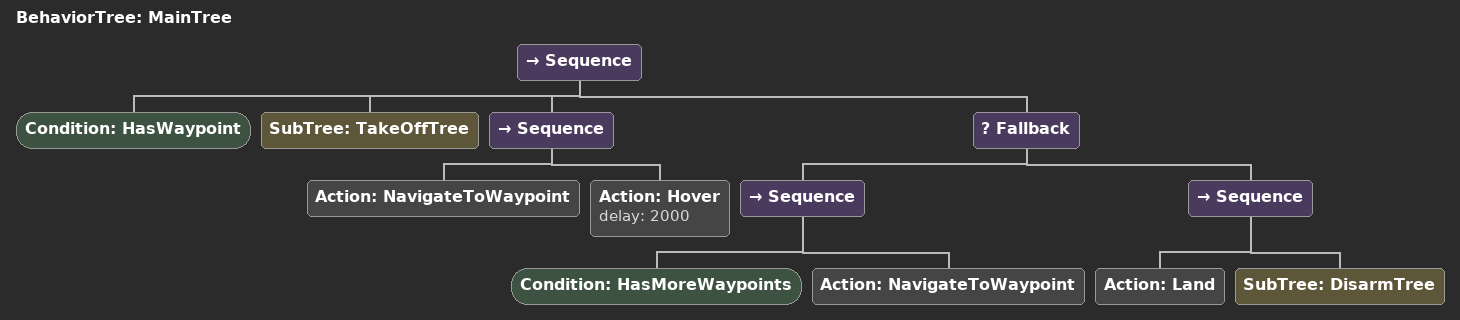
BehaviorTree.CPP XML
<?xml version="1.0" encoding="UTF-8"?>
<root>
    <BehaviorTree ID="MainTree">
        <Sequence>
            <!-- Väntar på en waypoint -->
            <Condition ID="HasWaypoint" />

            <!-- Starta TakeOff sekvensen -->
            <SubTree ID="TakeOffTree" />

            <!-- Flyg till waypoint -->
            <Sequence>
                <Action ID="NavigateToWaypoint" />

                <!-- Hovra i 2 sekunder -->
                <Action ID="Hover" delay="2000" />
            </Sequence>

            <!-- Kolla om det finns fler waypoints -->
            <Fallback>
                <Sequence>
                    <Condition ID="HasMoreWaypoints" />
                    <Action ID="NavigateToWaypoint" />
                </Sequence>

                <!-- Om inga fler waypoints, landa och avväpna -->
                <Sequence>
                    <Action ID="Land" />
                    <SubTree ID="DisarmTree" />
                </Sequence>
            </Fallback>
        </Sequence>
    </BehaviorTree>
</root>
